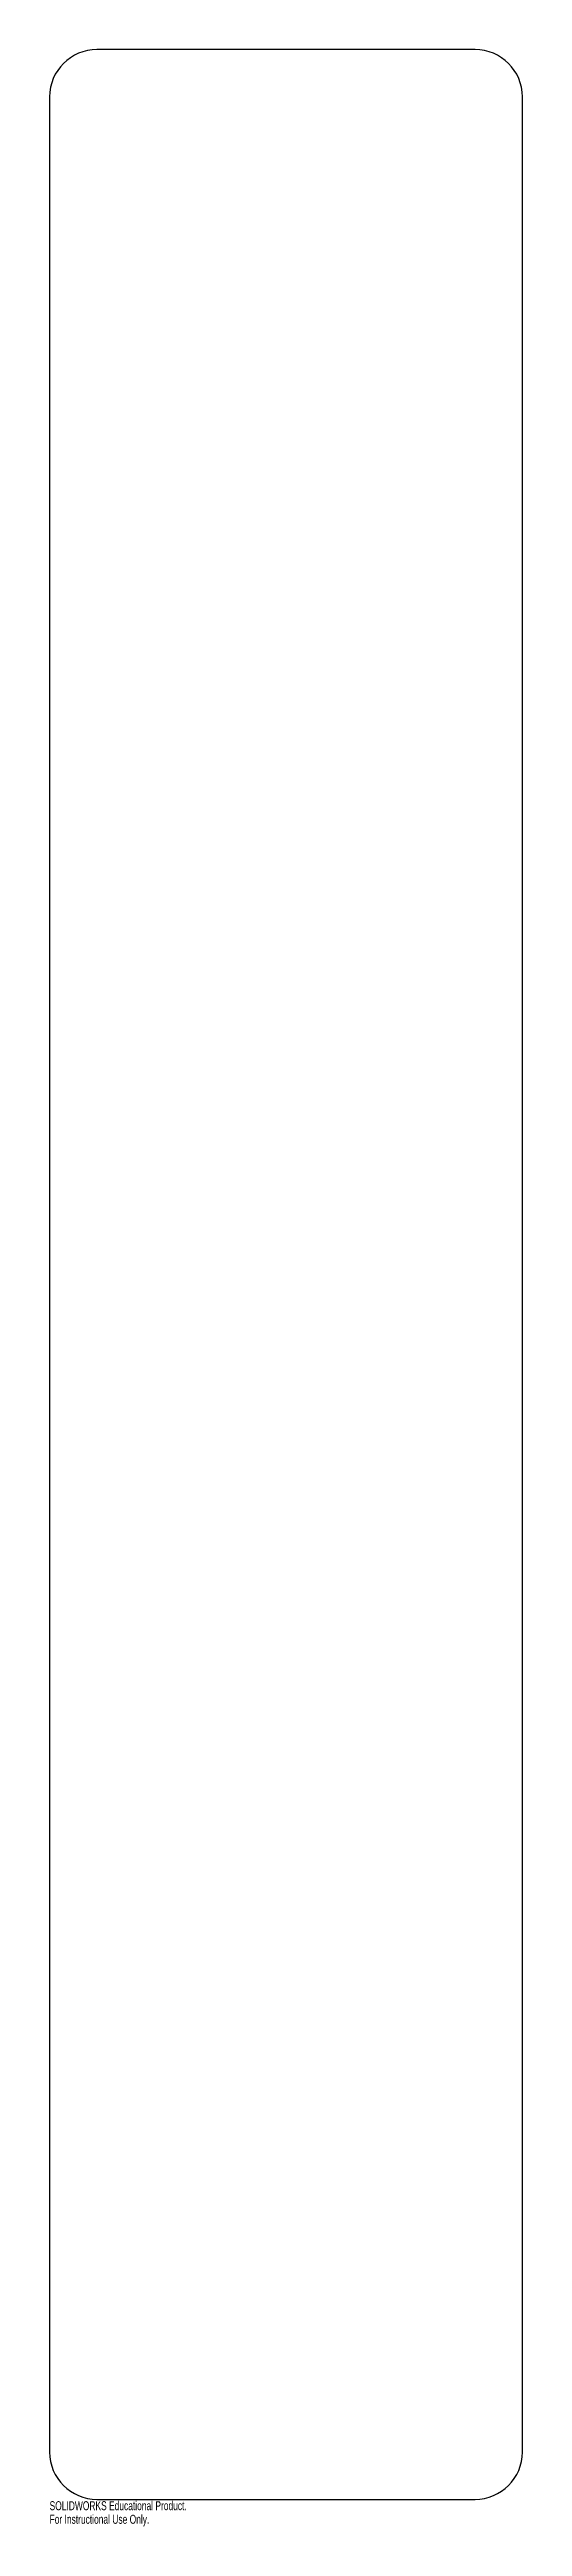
# Model space of a CAD drawing. Header units: millimetres. Extents: x -127 to 127, y -555 to 778.
import ezdxf

# ---------------------------------------------------------------- set-up
doc = ezdxf.new("R2010")
doc.units = ezdxf.units.MM
doc.styles.add('SLDTEXTSTYLE0', font='TXT', dxfattribs={"width": 0.7})

msp = doc.modelspace()

# ---------------------------------------------------------------- linework, layer by layer
at = {"color": 7, "linetype": 'Continuous', "lineweight": 25}
for p, q in [((101.6, 777.5), (-101.6, 777.5)), ((-127, 752.1), (-127, -514.9)), ((127, -514.9), (127, 752.1)), ((-101.6, -540.3), (101.6, -540.3))]:
    msp.add_line(p, q, dxfattribs=at)
for centre, start, end in [((-101.6, 752.1), 90, 180), ((101.6, 752.1), 0, 90), ((-101.6, -514.9), 180, 270), ((101.6, -514.9), 270, 0)]:
    msp.add_arc(centre, 25.4, start, end, dxfattribs=at)

# ---------------------------------------------------------------- texts
at = {"color": 7, "linetype": 'Continuous', "char_height": 4.834, "attachment_point": 1, "style": 'SLDTEXTSTYLE0'}
for s, insert in [('SOLIDWORKS Educational Product.', (-127, -541.3)), ('For Instructional Use Only.', (-127, -548.6))]:
    msp.add_mtext(s, dxfattribs=dict(at, insert=insert))

doc.saveas('drawing.dxf')
